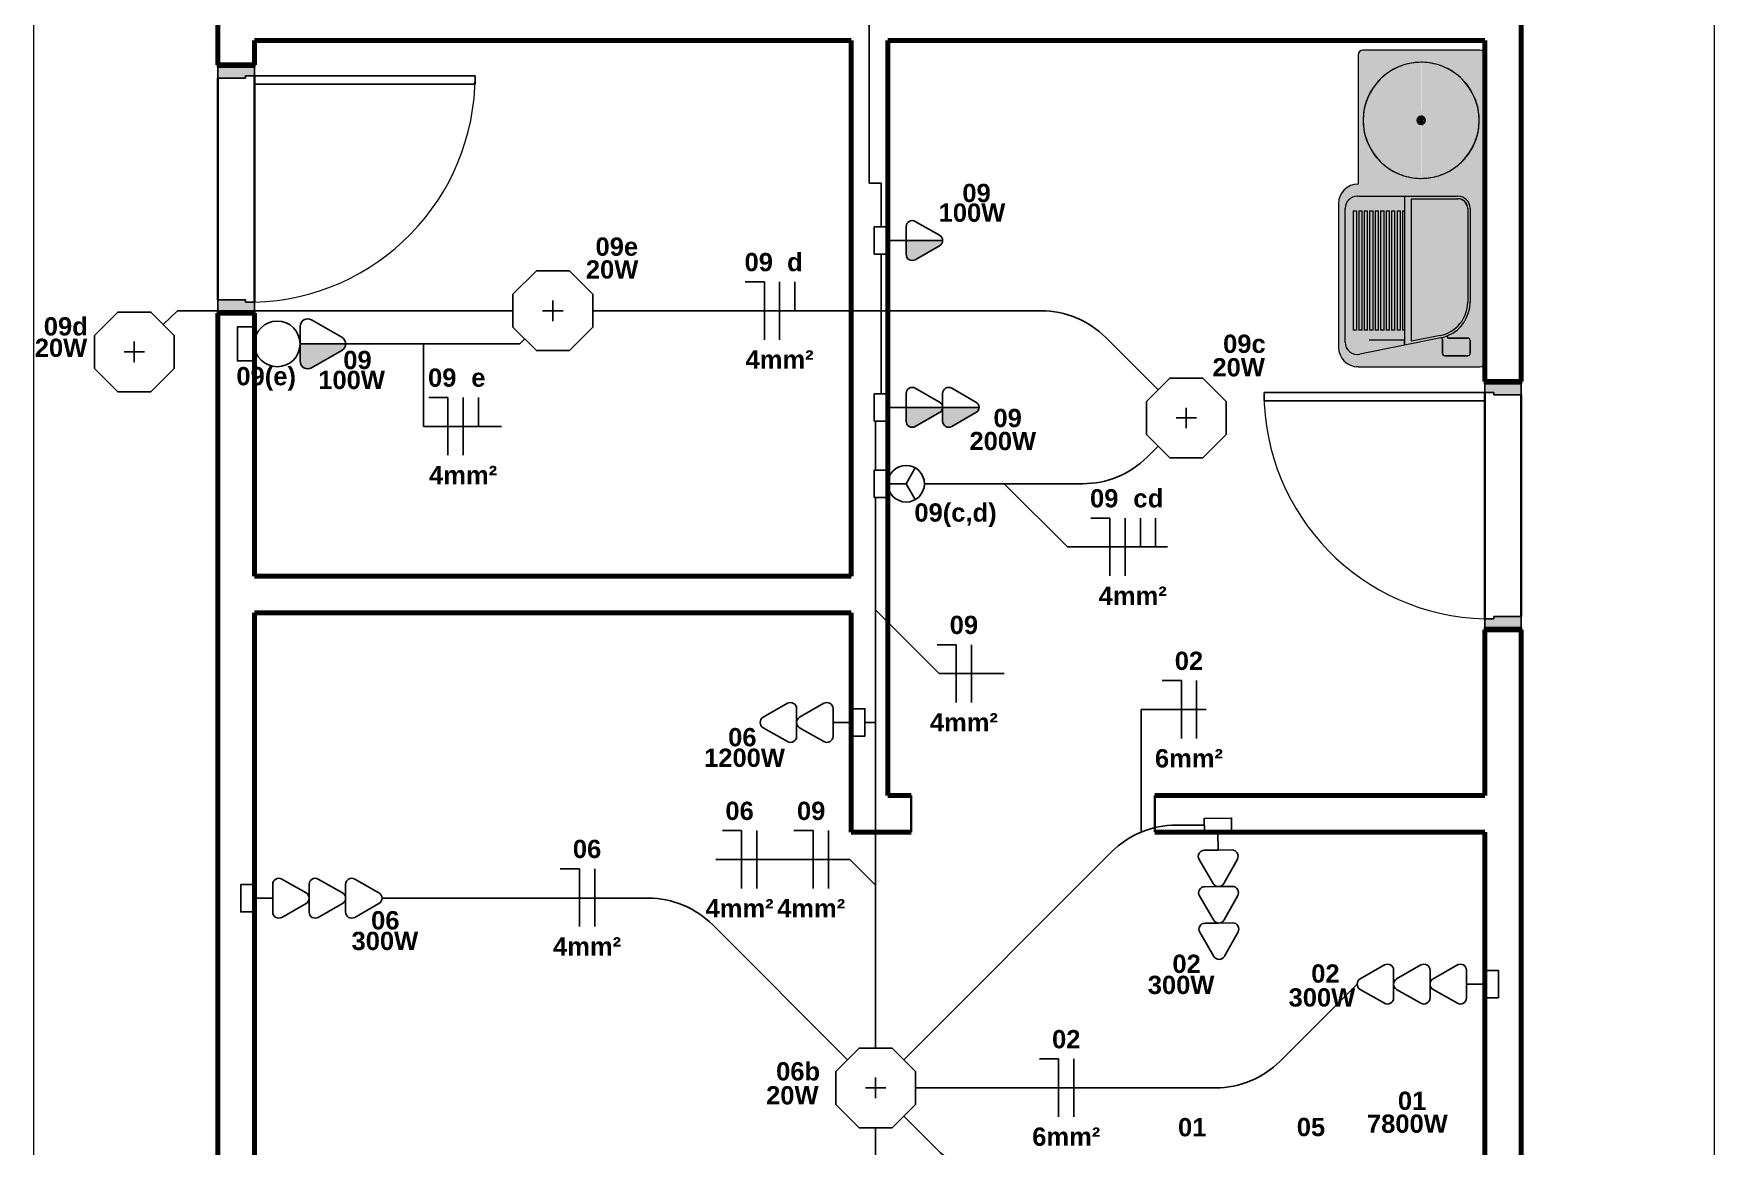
# Model space of a CAD drawing. Extents: x 1450 to 1868, y 82 to 351.
# Drawn here: x 1633.56 to 1639.08, y 121.75 to 125.41 of the extents above; entities that cross this region are included whole.
import ezdxf
from ezdxf.enums import TextEntityAlignment as Align

# ---------------------------------------------------------------- set-up
doc = ezdxf.new("R2010")
doc.units = 0
doc.header["$LTSCALE"] = 0.5
doc.linetypes.add('ELETRODUTO_TETO', pattern=[1000, 1000, 0])
doc.layers.get('0').update_dxf_attribs({"linetype": 'CONTINUOUS'})
for name, color, linetype, lineweight in [('A-DOOR', 31, 'CONTINUOUS', 25), ('A-DOOR-FRAM', 31, 'CONTINUOUS', 9), ('A-FLOR', 192, 'CONTINUOUS', 9), ('A-WALL', 113, 'CONTINUOUS', 30), ('P-SANR-FIXT', 6, 'CONTINUOUS', 9)]:
    doc.layers.add(name, color=color, linetype=linetype, lineweight=lineweight)
for name, color, linetype in [('ELETRODUTO', 7, 'CONTINUOUS'), ('ELETRODUTO_TETO', 2, 'CONTINUOUS'), ('FIACAO', 7, 'CONTINUOUS'), ('Iluminação', 7, 'CONTINUOUS'), ('INDICACAO_BIT_FIACAO', 7, 'CONTINUOUS'), ('INDICACAO_CIRCUITO', 2, 'CONTINUOUS'), ('INDICACAO_INTERRUPTOR_FIA', 2, 'CONTINUOUS'), ('INDICACAO_POTENCIA', 1, 'CONTINUOUS'), ('INTERRUPTORES', 1, 'CONTINUOUS'), ('LINHA_DE_CHAMADA', 7, 'CONTINUOUS'), ('LUMINÁRIAS', 3, 'CONTINUOUS'), ('TOMADAS ABNT', 10, 'CONTINUOUS')]:
    doc.layers.add(name, color=color, linetype=linetype)
doc.styles.add('Arial', font='arialbd.ttf', dxfattribs={"height": 100})

# ---------------------------------------------------------------- blocks, each defined once
blk = doc.blocks.new('*U1015', base_point=(-24446.4, 42398.39))
at = {"linetype": 'ByBlock'}
blk.add_lwpolyline([(-24446.4, 42398.39), (-24433.84, 42389.26, 0.19939), (-24411.46, 42383.91), (-24269.33, 42406.69)], format="xyb", dxfattribs=at)
blk = doc.blocks.new('*U998', base_point=(-24681.86, 42617.81))
at = {"linetype": 'ByBlock'}
blk.add_arc((-24689.29, 42616.76), 7.5, 8.0699, 8.0699, dxfattribs=at)
blk = doc.blocks.new('*U997', base_point=(-24609.29, 42630.96))
at = {"linetype": 'ByBlock'}
blk.add_lwpolyline([(-24609.29, 42630.96), (-24610.64, 42629.09), (-24667.09, 42620.15)], dxfattribs=at)
blk = doc.blocks.new('*U762', base_point=(-33475.09, 35665.19))
blk.add_hatch(color=256).paths.add_polyline_path([(-33461.38, 35663.02, 0.269143), (-33460.13, 35665.19), (-33475.09, 35665.19), (-33475.09, 35659.5, 0.575867), (-33471.35, 35657.33)])
for p, q in [((-33475.09, 35670.89), (-33475.09, 35665.19)), ((-33461.38, 35667.36), (-33471.35, 35673.06)), ((-33475.09, 35665.19), (-33475.09, 35659.5)), ((-33475.09, 35665.19), (-33460.13, 35665.19)), ((-33471.35, 35657.33), (-33461.38, 35663.02))]:
    blk.add_line(p, q)
for centre, start, end in [((-33472.59, 35670.89), 60.2551, 180), ((-33462.63, 35665.19), 299.7449, 60.2551), ((-33472.59, 35659.5), 180, 299.7449)]:
    blk.add_arc(centre, 2.5, start, end)
blk = doc.blocks.new('*U761', base_point=(-33475.09, 35665.19))
blk.add_lwpolyline([(-33475.09, 35670.8), (-33475.09, 35659.59), (-33480.69, 35659.59), (-33480.69, 35670.8)], close=True)
blk.add_circle((-33467.59, 35665.19), 7.5)
blk = doc.blocks.new('*U651', base_point=(-16726.76, 42526.41))
at = {"linetype": 'ByBlock'}
blk.add_lwpolyline([(-16726.76, 42526.41), (-16726.76, 42540.71), (-16730.68, 42540.71), (-16730.68, 42657.55)], dxfattribs=at)
blk = doc.blocks.new('*U650', base_point=(-16726.76, 42471.63))
at = {"linetype": 'ByBlock'}
blk.add_lwpolyline([(-16726.76, 42471.63), (-16726.76, 42471.63), (-16726.76, 42517.45)], dxfattribs=at)
blk = doc.blocks.new('*U649', base_point=(-16847.61, 42498.86))
at = {"linetype": 'ByBlock'}
blk.add_lwpolyline([(-16847.61, 42498.86), (-16957.79, 42498.86), (-16962.48, 42494.39)], dxfattribs=at)
blk = doc.blocks.new('*U648', base_point=(-16843.77, 42489.61))
at = {"linetype": 'ByBlock'}
blk.add_lwpolyline([(-16843.77, 42489.61), (-16845.41, 42487.97), (-16908.55, 42487.97)], dxfattribs=at)
blk = doc.blocks.new('*U647', base_point=(-16635.78, 42472.92))
at = {"linetype": 'ByBlock'}
blk.add_lwpolyline([(-16635.78, 42472.92), (-16652.94, 42490.08, 0.198912), (-16674.15, 42498.86), (-16821.43, 42498.86)], format="xyb", dxfattribs=at)
blk = doc.blocks.new('*U646', base_point=(-16728.54, 42446.53))
at = {"linetype": 'ByBlock'}
blk.add_lwpolyline([(-16728.54, 42446.53), (-16728.54, 42462.66)], dxfattribs=at)
blk = doc.blocks.new('*U645', base_point=(-16712.52, 42442.05))
at = {"linetype": 'ByBlock'}
blk.add_lwpolyline([(-16712.52, 42442.05), (-16660.57, 42442.05, 0.198912), (-16639.35, 42450.84), (-16635.78, 42454.41)], format="xyb", dxfattribs=at)
blk = doc.blocks.new('*U644', base_point=(-16732.04, 42363.67))
at = {"linetype": 'ByBlock'}
blk.add_lwpolyline([(-16732.04, 42363.67), (-16728.54, 42363.67), (-16728.54, 42437.57)], dxfattribs=at)
blk = doc.blocks.new('*U643', base_point=(-16728.54, 42256.76))
at = {"linetype": 'ByBlock'}
blk.add_lwpolyline([(-16728.54, 42256.76), (-16728.54, 42363.67), (-16732.04, 42363.67)], dxfattribs=at)
blk = doc.blocks.new('*U642', base_point=(-16719.28, 42252.93))
at = {"linetype": 'ByBlock'}
blk.add_lwpolyline([(-16719.28, 42252.93), (-16651.05, 42321.16, -0.198912), (-16629.83, 42329.95), (-16620.63, 42329.95)], format="xyb", dxfattribs=at)
blk = doc.blocks.new('*U641', base_point=(-16737.79, 42252.93))
at = {"linetype": 'ByBlock'}
blk.add_lwpolyline([(-16737.79, 42252.93), (-16782.04, 42297.18, 0.198912), (-16803.26, 42305.96), (-16890.61, 42305.96)], format="xyb", dxfattribs=at)
blk = doc.blocks.new('*U640', base_point=(-16715.45, 42243.67))
at = {"linetype": 'ByBlock'}
blk.add_lwpolyline([(-16715.45, 42243.67), (-16616.94, 42243.67, 0.198912), (-16595.73, 42252.46), (-16570.43, 42277.75), (-16570.43, 42277.75)], format="xyb", dxfattribs=at)
blk = doc.blocks.new('*U639', base_point=(-16728.54, 42088.76))
at = {"linetype": 'ByBlock'}
blk.add_lwpolyline([(-16728.54, 42088.76), (-16728.54, 42230.58)], dxfattribs=at)
blk = doc.blocks.new('*U627', base_point=(-17239.31, 42181.04))
at = {"layer": 'LUMINÁRIAS'}
blk.add_lwpolyline([(-17252.4, 42186.46), (-17252.4, 42175.62), (-17244.73, 42167.95), (-17233.89, 42167.95), (-17226.22, 42175.62), (-17226.22, 42186.46), (-17233.89, 42194.13), (-17244.73, 42194.13)], close=True, dxfattribs=at)
for points in [[(-17239.31, 42184.4), (-17239.31, 42177.68)], [(-17242.68, 42181.04), (-17235.95, 42181.04)]]:
    blk.add_lwpolyline(points, dxfattribs=at)
blk = doc.blocks.new('*U626', base_point=(-17116.86, 42193.09))
at = {"layer": 'LUMINÁRIAS'}
blk.add_lwpolyline([(-17129.95, 42198.52), (-17129.95, 42187.67), (-17122.28, 42180.01), (-17111.44, 42180.01), (-17103.77, 42187.67), (-17103.77, 42198.52), (-17111.44, 42206.18), (-17122.28, 42206.18)], close=True, dxfattribs=at)
for points in [[(-17120.22, 42193.09), (-17113.5, 42193.09)], [(-17116.86, 42196.46), (-17116.86, 42189.73)]]:
    blk.add_lwpolyline(points, dxfattribs=at)
blk = doc.blocks.new('*U625', base_point=(-17015.34, 42065.57))
at = {"layer": 'LUMINÁRIAS'}
blk.add_lwpolyline([(-17028.43, 42070.99), (-17028.43, 42060.14), (-17020.77, 42052.48), (-17009.92, 42052.48), (-17002.26, 42060.14), (-17002.26, 42070.99), (-17009.92, 42078.66), (-17020.77, 42078.66)], close=True, dxfattribs=at)
for points in [[(-17015.34, 42068.93), (-17015.34, 42062.2)], [(-17018.71, 42065.57), (-17011.98, 42065.57)]]:
    blk.add_lwpolyline(points, dxfattribs=at)
blk = doc.blocks.new('*U624', base_point=(-17070.54, 41872.05))
at = {"layer": 'LUMINÁRIAS'}
blk.add_lwpolyline([(-17083.63, 41877.47), (-17083.63, 41866.63), (-17075.97, 41858.96), (-17065.12, 41858.96), (-17057.45, 41866.63), (-17057.45, 41877.47), (-17065.12, 41885.14), (-17075.97, 41885.14)], close=True, dxfattribs=at)
for points in [[(-17070.54, 41875.42), (-17070.54, 41868.69)], [(-17073.91, 41872.05), (-17067.18, 41872.05)]]:
    blk.add_lwpolyline(points, dxfattribs=at)
blk = doc.blocks.new('*U234', base_point=(-35447.33, 24923.61))
for p, q in [((-35449.5, 24974.73), (-35455.19, 24964.77)), ((-35439.46, 24964.77), (-35445.16, 24974.73)), ((-35453.02, 24961.03), (-35447.33, 24961.03)), ((-35447.33, 24961.03), (-35441.63, 24961.03)), ((-35449.5, 24959.77), (-35455.19, 24949.81)), ((-35439.46, 24949.81), (-35445.16, 24959.77)), ((-35449.5, 24944.81), (-35455.19, 24934.85)), ((-35453.02, 24946.07), (-35447.33, 24946.07)), ((-35447.33, 24946.07), (-35441.63, 24946.07)), ((-35439.46, 24934.85), (-35445.16, 24944.81)), ((-35453.02, 24931.11), (-35447.33, 24931.11)), ((-35447.33, 24923.61), (-35447.33, 24931.11)), ((-35447.33, 24931.11), (-35441.63, 24931.11))]:
    blk.add_line(p, q)
blk.add_lwpolyline([(-35452.93, 24923.61), (-35441.72, 24923.61), (-35441.72, 24918.01), (-35452.93, 24918.01)], close=True)
for centre, start, end in [((-35447.33, 24973.49), 29.74488, 150.25512), ((-35453.02, 24963.53), 150.25512, 270), ((-35447.33, 24958.53), 29.74488, 150.25512), ((-35441.63, 24963.53), 270, 29.74488), ((-35453.02, 24948.57), 150.25512, 270), ((-35441.63, 24948.57), 270, 29.74488), ((-35447.33, 24943.57), 29.74488, 150.25512), ((-35453.02, 24933.61), 150.25512, 270), ((-35441.63, 24933.61), 270, 29.74488)]:
    blk.add_arc(centre, 2.5, start, end)
blk = doc.blocks.new('*U240', base_point=(-35553.45, 25641.71))
blk.add_hatch(color=256).paths.add_polyline_path([(-35551.27, 25662.92, 0.269143), (-35553.45, 25664.17), (-35553.45, 25649.21), (-35547.75, 25649.21, 0.575867), (-35545.58, 25652.95)])
for p, q in [((-35553.45, 25649.21), (-35553.45, 25664.17)), ((-35555.62, 25662.92), (-35561.31, 25652.95)), ((-35545.58, 25652.95), (-35551.27, 25662.92)), ((-35559.14, 25649.21), (-35553.45, 25649.21)), ((-35553.45, 25641.71), (-35553.45, 25649.21)), ((-35553.45, 25649.21), (-35547.75, 25649.21))]:
    blk.add_line(p, q)
blk.add_lwpolyline([(-35559.05, 25641.71), (-35547.84, 25641.71), (-35547.84, 25636.11), (-35559.05, 25636.11)], close=True)
for centre, start, end in [((-35553.45, 25661.67), 29.74488, 150.25512), ((-35559.14, 25651.71), 150.25512, 270), ((-35547.75, 25651.71), 270, 29.74488)]:
    blk.add_arc(centre, 2.5, start, end)
blk = doc.blocks.new('*U239', base_point=(-35551.25, 25594.13))
for points in [[(-35549.08, 25630.29, 0.269143), (-35551.25, 25631.55), (-35551.25, 25616.59), (-35545.56, 25616.59, 0.575867), (-35543.39, 25620.33)], [(-35549.08, 25615.33, 0.269143), (-35551.25, 25616.59), (-35551.25, 25601.63), (-35545.56, 25601.63, 0.575867), (-35543.39, 25605.37)]]:
    blk.add_hatch(color=256).paths.add_polyline_path(points)
for p, q in [((-35553.42, 25630.29), (-35559.11, 25620.33)), ((-35551.25, 25616.59), (-35551.25, 25631.55)), ((-35543.39, 25620.33), (-35549.08, 25630.29)), ((-35556.94, 25616.59), (-35551.25, 25616.59)), ((-35551.25, 25601.63), (-35551.25, 25616.59)), ((-35551.25, 25616.59), (-35545.56, 25616.59)), ((-35553.42, 25615.33), (-35559.11, 25605.37)), ((-35543.39, 25605.37), (-35549.08, 25615.33)), ((-35556.94, 25601.63), (-35551.25, 25601.63)), ((-35551.25, 25594.13), (-35551.25, 25601.63)), ((-35551.25, 25601.63), (-35545.56, 25601.63))]:
    blk.add_line(p, q)
blk.add_lwpolyline([(-35556.85, 25594.13), (-35545.65, 25594.13), (-35545.65, 25588.53), (-35556.85, 25588.53)], close=True)
for centre, start, end in [((-35551.25, 25629.05), 29.74488, 150.25512), ((-35556.94, 25619.09), 150.25512, 270), ((-35551.25, 25614.09), 29.74488, 150.25512), ((-35545.56, 25619.09), 270, 29.74488), ((-35556.94, 25604.13), 150.25512, 270), ((-35545.56, 25604.13), 270, 29.74488)]:
    blk.add_arc(centre, 2.5, start, end)
blk = doc.blocks.new('*U238', base_point=(-35424.1, 25698.26))
for p in [(-35430.59, 25709.51), (-35417.6, 25709.51), (-35424.1, 25698.26)]:
    blk.add_line(p, (-35424.1, 25705.76))
blk.add_lwpolyline([(-35429.7, 25698.26), (-35418.49, 25698.26), (-35418.49, 25692.66), (-35429.7, 25692.66)], close=True)
blk.add_circle((-35424.1, 25705.76), 7.5)
blk = doc.blocks.new('*U237', base_point=(-35404.69, 25412.55))
for p, q in [((-35406.86, 25463.67), (-35412.55, 25453.71)), ((-35396.83, 25453.71), (-35402.52, 25463.67)), ((-35406.86, 25448.71), (-35412.55, 25438.75)), ((-35410.38, 25449.97), (-35404.69, 25449.97)), ((-35404.69, 25449.97), (-35399, 25449.97)), ((-35396.83, 25438.75), (-35402.52, 25448.71)), ((-35406.86, 25433.75), (-35412.55, 25423.79)), ((-35410.38, 25435.01), (-35404.69, 25435.01)), ((-35404.69, 25435.01), (-35399, 25435.01)), ((-35396.83, 25423.79), (-35402.52, 25433.75)), ((-35410.38, 25420.05), (-35404.69, 25420.05)), ((-35404.69, 25412.55), (-35404.69, 25420.05)), ((-35404.69, 25420.05), (-35399, 25420.05))]:
    blk.add_line(p, q)
blk.add_lwpolyline([(-35410.29, 25412.55), (-35399.09, 25412.55), (-35399.09, 25406.95), (-35410.29, 25406.95)], close=True)
for centre, start, end in [((-35404.69, 25462.43), 29.74488, 150.25512), ((-35410.38, 25452.47), 150.25512, 270), ((-35399, 25452.47), 270, 29.74488), ((-35404.69, 25447.47), 29.74488, 150.25512), ((-35410.38, 25437.51), 150.25512, 270), ((-35399, 25437.51), 270, 29.74488), ((-35404.69, 25432.51), 29.74488, 150.25512), ((-35410.38, 25422.55), 150.25512, 270), ((-35399, 25422.55), 270, 29.74488)]:
    blk.add_arc(centre, 2.5, start, end)
blk = doc.blocks.new('*U236', base_point=(-35512.14, 25513.91))
for p, q in [((-35514.31, 25550.07), (-35520, 25540.11)), ((-35504.28, 25540.11), (-35509.97, 25550.07)), ((-35514.31, 25535.11), (-35520, 25525.15)), ((-35517.83, 25536.37), (-35512.14, 25536.37)), ((-35512.14, 25536.37), (-35506.45, 25536.37)), ((-35504.28, 25525.15), (-35509.97, 25535.11)), ((-35517.83, 25521.41), (-35512.14, 25521.41)), ((-35512.14, 25513.91), (-35512.14, 25521.41)), ((-35512.14, 25521.41), (-35506.45, 25521.41))]:
    blk.add_line(p, q)
blk.add_lwpolyline([(-35517.74, 25513.91), (-35506.54, 25513.91), (-35506.54, 25508.31), (-35517.74, 25508.31)], close=True)
for centre, start, end in [((-35512.14, 25548.83), 29.74488, 150.25512), ((-35517.83, 25538.87), 150.25512, 270), ((-35506.45, 25538.87), 270, 29.74488), ((-35512.14, 25533.87), 29.74488, 150.25512), ((-35517.83, 25523.91), 150.25512, 270), ((-35506.45, 25523.91), 270, 29.74488)]:
    blk.add_arc(centre, 2.5, start, end)
blk = doc.blocks.new('*U235', base_point=(-35975.47, 25048.96))
for p, q in [((-35977.64, 25100.08), (-35983.33, 25090.12)), ((-35967.61, 25090.12), (-35973.3, 25100.08)), ((-35977.64, 25085.12), (-35983.33, 25075.16)), ((-35981.16, 25086.38), (-35975.47, 25086.38)), ((-35975.47, 25086.38), (-35969.78, 25086.38)), ((-35967.61, 25075.16), (-35973.3, 25085.12)), ((-35981.16, 25071.42), (-35975.47, 25071.42)), ((-35975.47, 25071.42), (-35969.78, 25071.42)), ((-35977.64, 25070.16), (-35983.33, 25060.2)), ((-35967.61, 25060.2), (-35973.3, 25070.16)), ((-35981.16, 25056.46), (-35975.47, 25056.46)), ((-35975.47, 25048.96), (-35975.47, 25056.46)), ((-35975.47, 25056.46), (-35969.78, 25056.46))]:
    blk.add_line(p, q)
blk.add_lwpolyline([(-35981.07, 25048.96), (-35969.87, 25048.96), (-35969.87, 25043.35), (-35981.07, 25043.35)], close=True)
for centre, start, end in [((-35975.47, 25098.84), 29.74488, 150.25512), ((-35981.16, 25088.88), 150.25512, 270), ((-35975.47, 25083.88), 29.74488, 150.25512), ((-35969.78, 25088.88), 270, 29.74488), ((-35981.16, 25073.92), 150.25512, 270), ((-35975.47, 25068.92), 29.74488, 150.25512), ((-35969.78, 25073.92), 270, 29.74488), ((-35981.16, 25058.96), 150.25512, 270), ((-35969.78, 25058.96), 270, 29.74488)]:
    blk.add_arc(centre, 2.5, start, end)
blk = doc.blocks.new('FDE_BB02_BebedouroAcessível_ÁguaRefrigerada - BB02_BebedouroAcessível_ÁguaRefrigerada-3451336-Planta Baixa')
at = {"layer": 'P-SANR-FIXT'}
h = blk.add_hatch(color=256, dxfattribs=at)
h.paths.add_polyline_path([(922.3, -615.7), (925, -595), (925, -95), (924.3, -89.8), (922.3, -85), (919.1, -80.9), (915, -77.7), (910.2, -75.7), (905, -75), (-355, -75), (-360.2, -75.7), (-365, -77.7), (-370.1, -82.1), (-372.3, -85), (-374.4, -90.5), (-375, -95), (-375, -575), (-374.3, -580.2), (-371.8, -585.6), (-369.1, -589.1), (-365, -592.3), (-360.2, -594.3), (-355, -595), (175, -595), (177.8, -616), (187, -636.7), (198.4, -651.6), (215, -664.3), (234.3, -672.3), (255, -675), (845, -675), (865.7, -672.3), (885, -664.3), (901.6, -651.6), (914.3, -635), (921.4, -617.9)], flags=0)
h.paths.add_polyline_path([(873.9, -600.4), (871.7, -612.9), (866.4, -624.4), (858.4, -634.2), (848.2, -641.7), (836.5, -646.4), (823.9, -648), (275, -648), (260.7, -645.7), (250, -641.3), (239.6, -633.4), (231.7, -623), (226.7, -610.9), (225, -598), (225.2, -183.4), (226.9, -171.5), (231.7, -160), (239.9, -149.4), (251.4, -141.1), (262.1, -136.7), (275, -135), (663.7, -135.5), (693.9, -139.1), (726.7, -151), (755.9, -170.3), (779.8, -195.8), (798.5, -227.4), (800.2, -228.8), (802.2, -229.1), (804.6, -228.2), (805.9, -226.4), (806.8, -224.1), (807.2, -142.1), (808.1, -140), (811.1, -136.9), (811.8, -136.3), (814.2, -135.3), (816.8, -135), (872.8, -135.5), (875, -136.3), (877, -137.9), (878.6, -140), (879.6, -142.4), (880, -145.8), (879.6, -241.4), (878.2, -244.4), (877, -245.8), (874.7, -247.5), (872.5, -248.4), (867.3, -248.8), (809.6, -249), (807.5, -250.2), (806.3, -252.3), (806.3, -255.5), (872.9, -587.8), (873.8, -599.4)], flags=0)
h.paths.add_polyline_path([(145.5, -388.9), (127.9, -439.2), (99.5, -484.4), (61.8, -522.1), (16.6, -550.5), (-33.7, -568.1), (-86.7, -574.1), (-139.7, -568.1), (-190.1, -550.5), (-235.2, -522.1), (-273, -484.4), (-301.3, -439.2), (-319, -388.9), (-324.9, -335.9), (-319, -282.9), (-301.3, -232.5), (-273, -187.4), (-235.2, -149.6), (-190.1, -121.3), (-139.7, -103.6), (-86.7, -97.7), (-33.7, -103.6), (16.6, -121.3), (62.8, -150.7), (99.5, -187.4), (127.9, -232.5), (145.5, -282.9), (151.5, -335.9)], flags=0)
h = blk.add_hatch(color=256, dxfattribs=at)
h.paths.add_polyline_path([(151.5, -335.9), (145.5, -282.9), (127.9, -232.5), (98, -185.9), (61.8, -149.6), (16.6, -121.3), (-33.7, -103.6), (-87.7, -97.8), (-139.7, -103.6), (-190.1, -121.3), (-235.2, -149.6), (-273.2, -187.7), (-301.9, -234.1), (-319.2, -285.4), (-324.9, -335.9), (-103.9, -335.5), (-102.7, -329.8), (-100.4, -325.7), (-97.2, -322.4), (-93.5, -320.3), (-89.9, -319.1), (-85.1, -318.9), (-80.8, -319.9), (-76.8, -322), (-73.7, -324.9), (-71.2, -328.8), (-69.9, -333), (-69.4, -335.9), (151.4, -335.9)], flags=0)
h.paths.add_polyline_path([(-71.7, -335.9), (-72.9, -330.4), (-74.9, -326.8), (-76.7, -324.8), (-81.2, -322.1), (-83.8, -321.3), (-87.9, -321), (-92.4, -322.1), (-95.9, -324.2), (-98.5, -326.7), (-100.5, -330.2), (-101.4, -333.6), (-101.7, -335.9), (-96, -335.9), (-91.3, -327.9), (-81.9, -328.3), (-77.5, -335.9)], flags=0)
h = blk.add_hatch(color=256, dxfattribs=at)
h.paths.add_polyline_path([(836.3, -405), (806.3, -253.6), (805.8, -253.5), (800.8, -235.8), (795.5, -223.1), (779.8, -195.8), (754.2, -169.2), (725.4, -150.6), (693.2, -139), (656.1, -135), (271.8, -135.4), (261.5, -136.9), (249, -142.5), (239.6, -149.6), (231.5, -160.6), (226.6, -173.1), (225, -188.2), (225, -405), (782.6, -405)], flags=0)
h.paths.add_polyline_path([(820, -375), (235, -375), (235, -185), (237, -173), (240.4, -165), (247.7, -155.9), (256.7, -149.6), (265.6, -146.2), (275.9, -145), (663.6, -145.5), (693, -149.4), (721.1, -159.4), (748, -176.7), (770.2, -199.7), (786.7, -227.1), (797.4, -261.8), (816.6, -357.7)], flags=0)
h.paths.add_polyline_path([(806.6, -225.3), (806.3, -225.3), (806.5, -225.5)], flags=0)
for points in [[(879.6, -241.4), (880, -238.8), (879.6, -142.4), (878.6, -140), (877, -137.9), (873.6, -135.8), (872.5, -135.3), (866.5, -135), (814.2, -135.3), (811.1, -136.9), (809.7, -137.9), (808.1, -140), (807.1, -142.4), (806.8, -145), (806.5, -225.5), (805.4, -227.5), (803.2, -228.9), (800.9, -229), (798.7, -228), (797.2, -226.1), (803.5, -244.7), (806.1, -253.5), (807, -250.8), (808.6, -249.4), (811, -248.8), (872.5, -248.4), (875, -247.4), (878.2, -244.4), (878.6, -243.8), (879.5, -241.6)], [(820, -375), (795.1, -253.3), (786.7, -227.1), (770.2, -199.7), (746.2, -175.6), (721.1, -159.4), (691, -148.6), (654.5, -145), (273.4, -145.3), (264.5, -146.7), (253.9, -151.6), (245.7, -158.6), (240.2, -166.2), (236.1, -177.3), (235, -189.8), (235, -375), (816.8, -375)], [(-77.5, -335.9), (-82.1, -327.9), (-91.3, -327.9), (-95.9, -336), (-91, -343.9), (-82.1, -343.9), (-77.8, -336.5)], [(775, -412.7), (774.9, -405), (285, -405), (285, -412.7), (774.8, -412.7)], [(775, -435.1), (775, -420.9), (285, -421.4), (285, -435.1), (774.8, -435.1)], [(775, -457.6), (775, -443.4), (285, -443.9), (285, -457.6), (774.8, -457.6)], [(775, -480), (775, -465.9), (285, -466.3), (285, -480), (774.8, -480)], [(775, -502.5), (775, -488.3), (285, -488.8), (285, -502.5), (774.8, -502.5)], [(775, -525), (775, -510.8), (285, -511.2), (285, -525), (774.8, -525)], [(775, -547.4), (775, -533.3), (285, -533.7), (285, -547.4), (774.8, -547.4)], [(775, -569.9), (775, -555.7), (285, -556.2), (285, -569.9), (774.8, -569.9)], [(775, -592.4), (775, -578.2), (285, -578.6), (285, -592.4), (774.8, -592.4)], [(775, -614.8), (775, -600.7), (285, -601.1), (285, -614.8), (774.8, -614.8)]]:
    blk.add_hatch(color=256, dxfattribs=at).paths.add_polyline_path(points, flags=0)
h = blk.add_hatch(color=256, dxfattribs=at)
h.paths.add_polyline_path([(145.5, -388.9), (151.4, -335.9), (-69.6, -336.2), (-70.8, -342), (-73, -346.1), (-75.5, -348.8), (-79.9, -351.5), (-83.6, -352.7), (-88.3, -352.9), (-92.6, -351.9), (-96.7, -349.7), (-100.2, -346.3), (-102.2, -343), (-103.5, -338.8), (-104, -335.9), (-324.9, -336.1), (-319, -388.9), (-301.3, -439.2), (-271.5, -485.9), (-235.2, -522.1), (-190.1, -550.5), (-139.7, -568.1), (-84.3, -573.8), (-33.7, -568.1), (16.6, -550.5), (61.8, -522.1), (99.7, -484.1), (128.5, -437.6), (141.1, -401.5)], flags=0)
h.paths.add_polyline_path([(-72.2, -339.8), (-71.7, -335.9), (-77.5, -335.9), (-82.1, -343.9), (-91.6, -343.5), (-96, -335.9), (-101.7, -336.2), (-100.5, -341.4), (-98.4, -345.1), (-96.7, -347), (-92.3, -349.7), (-89.6, -350.5), (-85.5, -350.7), (-81.1, -349.6), (-77.6, -347.7), (-75, -345), (-73, -341.5), (-72.3, -339.9)], flags=0)
h = blk.add_hatch(color=256, dxfattribs=at)
h.paths.add_polyline_path([(-70.1, -340.3), (-69.8, -334.1), (-70.9, -329.7), (-72, -327), (-75.1, -323.3), (-80, -320.2), (-83.6, -319.1), (-88.2, -318.9), (-91.9, -319.6), (-95.9, -321.5), (-99.9, -325.1), (-102.2, -328.7), (-103.6, -333.2), (-103.7, -337.7), (-102.6, -342.1), (-100.4, -346), (-98.4, -348.4), (-93.4, -351.6), (-89.8, -352.7), (-85.3, -352.9), (-81.5, -352.2), (-77.5, -350.3), (-73.5, -346.7), (-71.2, -343.1), (-70.2, -340.6)], flags=0)
h.paths.add_polyline_path([(-72.2, -339.8), (-75, -345), (-77.6, -347.7), (-81.1, -349.6), (-83.8, -350.5), (-88, -350.7), (-92.3, -349.7), (-95.5, -347.9), (-98.4, -345.1), (-100.5, -341.4), (-101.4, -338.1), (-101.6, -334.8), (-100.5, -330.2), (-98.5, -326.7), (-95.9, -324.2), (-92.4, -322.1), (-89.7, -321.3), (-85.1, -321.1), (-81.2, -322.1), (-78, -323.8), (-74.9, -326.8), (-72.9, -330.4), (-72, -333.7), (-71.9, -337), (-72.1, -338.6)], flags=0)
h = blk.add_hatch(color=256, dxfattribs=at)
h.paths.add_polyline_path([(873.9, -600.4), (872.7, -586.7), (865.2, -549.5), (815, -549.5), (815, -405), (775, -405), (774.6, -412.7), (285, -412.7), (284.9, -405), (225, -405), (225, -598), (226.7, -610.9), (231.7, -623), (240.4, -633.9), (252, -642.1), (262.1, -646.3), (278.4, -648), (823.9, -648), (836.5, -646.4), (848.2, -641.7), (858.4, -634.2), (866.4, -624.4), (871.7, -612.9), (872.6, -607.8)], flags=0)
h.paths.add_polyline_path([(775, -614.8), (285, -614.8), (285.4, -600.7), (775, -601.1), (775, -613.7)], flags=0)
h.paths.add_polyline_path([(775, -592.4), (285, -592.4), (285.4, -578.2), (775, -578.6), (775, -591.2)], flags=0)
h.paths.add_polyline_path([(775, -569.9), (285, -569.9), (285.4, -555.7), (775, -556.2), (775, -568.7)], flags=0)
h.paths.add_polyline_path([(775, -547.4), (285, -547.4), (285.4, -533.3), (775, -533.7), (775, -546.3)], flags=0)
h.paths.add_polyline_path([(775, -525), (285, -525), (285.4, -510.8), (775, -511.2), (775, -523.8)], flags=0)
h.paths.add_polyline_path([(775, -502.5), (285, -502.5), (285.4, -488.3), (775, -488.8), (775, -501.3)], flags=0)
h.paths.add_polyline_path([(775, -480), (285, -480), (285.4, -465.9), (775, -466.3), (775, -478.9)], flags=0)
h.paths.add_polyline_path([(775, -457.6), (285, -457.6), (285.4, -443.4), (775, -443.9), (775, -456.4)], flags=0)
h.paths.add_polyline_path([(775, -435.1), (285, -435.1), (285.4, -420.9), (775, -421.4), (775, -433.9)], flags=0)
h = blk.add_hatch(color=256, dxfattribs=at)
h.paths.add_polyline_path([(925, -602.2), (924.9, -596.1), (924.4, -602.2)], flags=0)
h.paths.add_polyline_path([(865.2, -549.5), (836.3, -405), (815, -405), (815, -549.5), (830.8, -549.5)], flags=0)
for p, q in [((-375, -95), (-375, -575)), ((275, -135), (659.2, -135)), ((870, -135), (816.8, -135)), ((816.8, -135), (870, -135)), ((925, -595), (925, -95)), ((225, -598), (225, -185)), ((235, -375), (235, -185)), ((275, -145), (659.2, -145)), ((806.8, -145), (806.8, -224.1)), ((806.8, -224.1), (806.8, -145)), ((880, -238.8), (880, -145)), ((880, -145), (880, -238.8)), ((796.5, -257.5), (820, -375)), ((806.3, -255.5), (872.9, -587.8)), ((811, -248.8), (870, -248.8)), ((870, -248.8), (811, -248.8)), ((225, -405), (836.3, -405)), ((820, -375), (235, -375)), ((285, -412.7), (285, -405)), ((285, -412.7), (775, -412.7)), ((775, -405), (775, -412.7)), ((815, -549.5), (815, -405)), ((836.3, -405), (815, -405)), ((775, -420.9), (285, -420.9)), ((285, -435.1), (285, -421)), ((285, -435.1), (775, -435.1)), ((775, -443.4), (285, -443.4)), ((285, -457.6), (285, -443.4)), ((285, -457.6), (775, -457.6)), ((775, -465.8), (285, -465.8)), ((285, -480), (285, -465.9)), ((285, -480), (775, -480)), ((775, -421), (775, -435.1)), ((775, -443.4), (775, -457.6)), ((775, -465.9), (775, -480)), ((775, -488.3), (285, -488.3)), ((285, -502.5), (285, -488.4)), ((285, -502.5), (775, -502.5)), ((775, -510.8), (285, -510.8)), ((285, -525), (285, -510.8)), ((285, -525), (775, -525)), ((775, -533.2), (285, -533.2)), ((285, -547.4), (285, -533.3)), ((285, -547.4), (775, -547.4)), ((775, -488.4), (775, -502.5)), ((775, -510.8), (775, -525)), ((775, -533.3), (775, -547.4)), ((-355, -595), (175, -595)), ((775, -555.7), (285, -555.7)), ((285, -569.9), (285, -555.8)), ((285, -569.9), (775, -569.9)), ((775, -578.2), (285, -578.2)), ((285, -592.4), (285, -578.2)), ((285, -592.4), (775, -592.4)), ((775, -600.6), (285, -600.6)), ((285, -614.8), (285, -600.7)), ((285, -614.8), (775, -614.8)), ((775, -555.8), (775, -569.9)), ((775, -578.2), (775, -592.4)), ((775, -600.7), (775, -614.8)), ((924, -602.2), (925, -602.2)), ((925, -595), (925, -602.2)), ((255, -675), (845, -675)), ((823.9, -648), (275, -648))]:
    blk.add_line(p, q, dxfattribs=at)
at = {"layer": 'P-SANR-FIXT', "flags": 128}
for points in [[(151.5, -335.9), (151.3, -326.4), (150.7, -316.8), (149.8, -307.4), (148.4, -297.9), (146.7, -288.6), (144.7, -279.3), (142.2, -270.1), (139.4, -261), (136.2, -252), (132.7, -243.1), (128.8, -234.4), (124.6, -225.9), (120, -217.5), (115.1, -209.4), (109.9, -201.4), (104.3, -193.6), (98.5, -186.1), (92.4, -178.8), (85.9, -171.8), (79.2, -165), (72.3, -158.5), (65.1, -152.3), (57.6, -146.4), (49.9, -140.7), (42, -135.4), (33.9, -130.5), (25.6, -125.8), (17.1, -121.5), (8.4, -117.5), (-0.4, -113.9), (-9.3, -110.6), (-18.4, -107.7), (-27.6, -105.1), (-36.9, -102.9), (-46.2, -101.1), (-55.7, -99.7), (-65.1, -98.7), (-74.6, -98), (-84.1, -97.7), (-93.7, -97.8), (-103.2, -98.2), (-112.7, -99.1), (-122.1, -100.3), (-131.5, -101.9), (-140.8, -103.9), (-150.1, -106.3), (-159.2, -109), (-168.2, -112.1), (-177.1, -115.5), (-185.8, -119.3), (-194.4, -123.4), (-202.8, -127.9), (-211.1, -132.7), (-219.1, -137.8), (-226.9, -143.3), (-234.5, -149.1), (-241.8, -155.1), (-249, -161.5), (-255.8, -168.1), (-262.4, -175), (-268.7, -182.1), (-274.7, -189.5), (-280.4, -197.2), (-285.8, -205), (-290.8, -213.1), (-295.6, -221.3), (-300, -229.8), (-304.1, -238.4), (-307.8, -247.2), (-311.2, -256.1), (-314.2, -265.1), (-316.8, -274.3), (-319.1, -283.5), (-321, -292.9), (-322.5, -302.3), (-323.7, -311.7), (-324.5, -321.2), (-324.9, -330.7), (-324.9, -335.9)], [(-324.9, -335.9), (-324.7, -345.4), (-324.2, -354.9), (-323.2, -364.4), (-321.9, -373.8), (-320.2, -383.2), (-318.1, -392.5), (-315.7, -401.7), (-312.8, -410.8), (-309.7, -419.8), (-306.1, -428.6), (-302.2, -437.3), (-298, -445.9), (-293.4, -454.2), (-288.5, -462.4), (-283.3, -470.4), (-277.8, -478.1), (-271.9, -485.7), (-265.8, -493), (-259.4, -500), (-252.7, -506.8), (-245.7, -513.3), (-238.5, -519.5), (-231, -525.4), (-223.3, -531), (-215.4, -536.3), (-207.3, -541.3), (-199, -546), (-190.5, -550.3), (-181.8, -554.3), (-173, -557.9), (-164.1, -561.2), (-155, -564.1), (-145.8, -566.6), (-136.6, -568.8), (-127.2, -570.6), (-117.8, -572.1), (-108.3, -573.1), (-98.8, -573.8), (-89.3, -574.1), (-79.8, -574), (-70.2, -573.5), (-60.8, -572.7), (-51.3, -571.4), (-41.9, -569.8), (-32.6, -567.9), (-23.4, -565.5), (-14.2, -562.8), (-5.2, -559.7), (3.7, -556.3), (12.4, -552.5), (21, -548.3), (29.4, -543.9), (37.6, -539.1), (45.7, -533.9), (53.5, -528.5), (61.1, -522.7), (68.4, -516.7), (75.5, -510.3), (82.4, -503.7), (88.9, -496.8), (95.2, -489.6), (101.2, -482.2), (106.9, -474.6), (112.3, -466.7), (117.4, -458.7), (122.1, -450.4), (126.6, -442), (130.6, -433.4), (134.4, -424.6), (137.7, -415.7), (140.7, -406.6), (143.4, -397.5), (145.7, -388.2), (147.6, -378.9), (149.1, -369.5), (150.3, -360), (151, -350.5), (151.4, -341), (151.5, -335.9)]]:
    blk.add_lwpolyline(points, dxfattribs=at)
at = {"layer": 'P-SANR-FIXT'}
for centre, radius, start, end in [((-355, -95), 20, 90, 180), ((-86.7, -335.9), 238.2, 0, 180), ((275, -185), 50, 90, 180), ((659.2, -285), 150, 23.13743, 90), ((816.8, -145), 10, 90, 180), ((816.8, -145), 10, 90, 180), ((870, -145), 10, 0, 90), ((870, -145), 10, 0, 90), ((905, -95), 20, 0, 90), ((275.9, -185.9), 40.9, 90, 180), ((275, -185), 40, 90, 180), ((659.2, -285), 140, 11.33016, 90), ((801.8, -224.1), 5, 203.13743, 0), ((801.8, -224.1), 4.99, 202.66033, 360), ((659.2, -285), 150, 11.62261, 23.13743), ((811, -253.8), 5, 90, 191.62261), ((811, -253.8), 5.04, 90, 199.84759), ((870, -238.8), 10, 270, 360), ((870, -238.8), 10, 270, 0), ((-86.7, -335.9), 238.2, 180, 0), ((-86.7, -335.9), 17.2, 360, 180), ((-86.7, -335.9), 17.2, 180, 360), ((-86.7, -335.9), 15, 0, 180), ((-86.7, -335.9), 15, 180, 0), ((-86.7, -335.9), 9.25, 0, 180), ((-86.7, -335.9), 9.25, 180, 360), ((-355, -575), 20, 180, 270), ((255, -595), 80, 180, 270), ((275, -598), 50, 180, 270), ((823.9, -598), 50, 270, 11.74534), ((845, -595), 80, 270, 360)]:
    blk.add_arc(centre, radius, start, end, dxfattribs=at)
blk = doc.blocks.new('Porta Simples de Abrir - 90x210cm - Aduela de Madeira-3450798-Planta Baixa')
at = {"layer": 'A-DOOR-FRAM', "lineweight": 25}
h = blk.add_hatch(color=256, dxfattribs=at)
h.paths.add_polyline_path([(-500, 75), (-500, -75), (-465, -75), (-465, -38), (-455, -38), (-455, 75)], flags=0)
h.paths.add_polyline_path([(455, 75), (455, -38), (465, -38), (465, -75), (500, -75), (500, 75), (482.9, 75)], flags=0)
at = {"layer": 'A-DOOR'}
for p, q in [((455, 75), (-455, 75)), ((-465, -75), (465, -75)), ((430, -75), (430, -981)), ((465, -75), (430, -75)), ((465, -981), (465, -75)), ((430, -981), (465, -981))]:
    blk.add_line(p, q, dxfattribs=at)
at = {"layer": 'A-DOOR', "lineweight": 9}
blk.add_arc((465, -50.9), 930.1, 181.48183, 270, dxfattribs=at)
at = {"layer": 'A-DOOR-FRAM'}
for p, q in [((-500, -75), (-500, 75)), ((500, 75), (500, -75))]:
    blk.add_line(p, q, dxfattribs=at)
at = {"layer": 'A-DOOR-FRAM', "lineweight": 25}
for p, q in [((-500, 75), (-455, 75)), ((-500, -75), (-500, 75)), ((-455, 75), (-455, -38)), ((455, 75), (500, 75)), ((455, -38), (455, 75)), ((500, 75), (500, -75)), ((-455, -38), (-465, -38)), ((-465, -38), (-465, -75)), ((465, -38), (455, -38)), ((465, -75), (465, -38)), ((-465, -75), (-500, -75)), ((500, -75), (465, -75))]:
    blk.add_line(p, q, dxfattribs=at)
blk = doc.blocks.new('Porta Simples de Abrir - 90x210cm - Aduela de Madeira-3450875-Planta Baixa')
at = {"layer": 'A-DOOR-FRAM', "lineweight": 25}
h = blk.add_hatch(color=256, dxfattribs=at)
h.paths.add_polyline_path([(-500, 75), (-500, -75), (-455, -75), (-455, 38), (-465, 38), (-465, 75), (-490.2, 75)], flags=0)
h.paths.add_polyline_path([(455, 38), (455, -75), (500, -75), (500, 75), (465, 75), (465, 38)], flags=0)
at = {"layer": 'A-DOOR'}
for p, q in [((430, 75), (430, 981)), ((430, 981), (465, 981)), ((465, 981), (465, 75)), ((465, 75), (-465, 75)), ((465, 75), (430, 75)), ((-455, -75), (455, -75))]:
    blk.add_line(p, q, dxfattribs=at)
at = {"layer": 'A-DOOR', "lineweight": 9}
blk.add_arc((465, 50.9), 930.1, 90, 178.51817, dxfattribs=at)
at = {"layer": 'A-DOOR-FRAM'}
for p, q in [((-500, 75), (-500, -75)), ((500, -75), (500, 75))]:
    blk.add_line(p, q, dxfattribs=at)
at = {"layer": 'A-DOOR-FRAM', "lineweight": 25}
for p, q in [((-465, 75), (-500, 75)), ((-500, 75), (-500, -75)), ((-465, 38), (-465, 75)), ((500, 75), (465, 75)), ((465, 75), (465, 38)), ((500, -75), (500, 75)), ((-455, 38), (-465, 38)), ((-455, -75), (-455, 38)), ((465, 38), (455, 38)), ((455, 38), (455, -75)), ((-500, -75), (-455, -75)), ((455, -75), (500, -75))]:
    blk.add_line(p, q, dxfattribs=at)
blk = doc.blocks.new('Casa da Praia')
at = {"layer": 'A-WALL', "lineweight": 70}
for p, q in [((-77.59, 489.88), (-143.04, 903.11)), ((-565.76, 836.16), (-516.58, 525.64)), ((-300.54, 567.96), (-106.96, 598.62)), ((-106.96, 598.62), (-89.44, 488)), ((-505.97, 535.42), (-312.39, 566.08)), ((-312.39, 566.08), (-284.86, 392.25)), ((-261.75, 323.02), (-300.54, 567.96)), ((-504.72, 527.52), (-505.97, 535.42)), ((-516.58, 525.64), (-504.72, 527.52)), ((-89.44, 488), (-77.59, 489.88)), ((-491.96, 446.93), (-503.81, 445.05)), ((-503.81, 445.05), (-438.61, 33.39)), ((-478.44, 361.59), (-491.96, 446.93)), ((-64.82, 409.29), (-76.68, 407.41)), ((0, 0), (-64.82, 409.29)), ((-76.68, 407.41), (-68.17, 353.68)), ((-284.86, 392.25), (-478.44, 361.59)), ((-476.57, 349.74), (-282.99, 380.4)), ((-282.99, 380.4), (-271.72, 309.29)), ((-68.17, 353.68), (-175.2, 336.73)), ((-426.76, 35.27), (-476.57, 349.74)), ((-173.33, 324.87), (-66.29, 341.83)), ((-66.29, 341.83), (-13.73, 9.97)), ((-254.22, 324.21), (-261.75, 323.02)), ((-271.72, 309.29), (-252.34, 312.36))]:
    blk.add_line(p, q, dxfattribs=at)
at = {"layer": 'A-WALL'}
for p, q in [((-516.45, 524.85), (-516.58, 525.64)), ((-504.72, 527.52), (-504.6, 526.73)), ((-504.5, 449.4), (-515.89, 521.3)), ((-504.16, 523.96), (-492.52, 450.48)), ((-89.32, 487.21), (-89.44, 488)), ((-77.59, 489.88), (-77.46, 489.09)), ((-77.24, 410.96), (-88.88, 484.45)), ((-76.9, 485.53), (-65.51, 413.63)), ((-492.08, 447.72), (-491.96, 446.93)), ((-503.81, 445.05), (-503.94, 445.84)), ((-64.95, 410.08), (-64.82, 409.29)), ((-76.68, 407.41), (-76.8, 408.2)), ((-175.2, 336.73), (-173.33, 324.87)), ((-254.22, 324.21), (-252.34, 312.36))]:
    blk.add_line(p, q, dxfattribs=at)
at = {"layer": 'A-WALL', "lineweight": 9}
blk.add_line((-271.89, 310.88), (-271.97, 310.87), dxfattribs=at)
blk = doc.blocks.new('*U1706', base_point=(608.67, 153.293))
for p, q in [((608.67, 153.483), (608.544, 153.483)), ((608.67, 153.103), (608.67, 153.483))]:
    blk.add_line(p, q)
blk = doc.blocks.new('*U1703', base_point=(576.818, 148.746))
blk.add_line((576.818, 148.556), (576.818, 148.936))
blk = doc.blocks.new('*U1746', base_point=(1640.0136, 121.947))
at = {"xscale": 0.5, "yscale": 0.5, "zscale": 0.5}
for name, p in [('*U1706', (1639.9886, 121.947)), ('*U1703', (1640.0386, 121.947))]:
    blk.add_blockref(name, p, dxfattribs=at)
blk = doc.blocks.new('*U1747', base_point=(1639.0721, 122.2626))
at = {"xscale": 0.5, "yscale": 0.5, "zscale": 0.5}
for name, p in [('*U1706', (1639.0471, 122.2626)), ('*U1703', (1639.0971, 122.2626))]:
    blk.add_blockref(name, p, dxfattribs=at)
blk = doc.blocks.new('*U1759', base_point=(1639.3877, 123.6165))
at = {"xscale": 0.5000000000000001, "yscale": 0.5000000000000001, "zscale": 0.5000000000000001}
for name, p in [('*U1706', (1639.3627, 123.6165)), ('*U1703', (1639.4127, 123.6165))]:
    blk.add_blockref(name, p, dxfattribs=at)
blk = doc.blocks.new('*U1708', base_point=(665.55, 144.199))
blk.add_line((665.55, 144.199), (665.55, 144.389))
blk = doc.blocks.new('*U1760', base_point=(1639.9101, 123.9308))
at = {"xscale": 0.5, "yscale": 0.5, "zscale": 0.5}
for name, p in [('*U1706', (1639.8351, 123.9308)), ('*U1703', (1639.8851, 123.9308)), ('*U1708', (1639.9351, 123.9308)), ('*U1708', (1639.9851, 123.9308))]:
    blk.add_blockref(name, p, dxfattribs=at)
blk = doc.blocks.new('*U1761', base_point=(1639.2952, 124.4989))
at = {"xscale": 0.5, "yscale": 0.5, "zscale": 0.5}
for name, p in [('*U1706', (1639.2452, 124.4989)), ('*U1703', (1639.2952, 124.4989)), ('*U1708', (1639.3452, 124.4989))]:
    blk.add_blockref(name, p, dxfattribs=at)
blk = doc.blocks.new('*U1762', base_point=(1638.0332, 124.39))
at = {"xscale": 0.4999999999999999, "yscale": 0.4999999999999999, "zscale": 0.4999999999999999}
for name, p in [('*U1706', (1637.9832, 124.39)), ('*U1703', (1638.0332, 124.39)), ('*U1708', (1638.0832, 124.39))]:
    blk.add_blockref(name, p, dxfattribs=at)
blk = doc.blocks.new('*U1770', base_point=(1639.8939, 122.4532))
at = {"xscale": 0.4999999999999999, "yscale": 0.4999999999999999, "zscale": 0.4999999999999999}
for name, p in [('*U1706', (1639.8689, 122.4532)), ('*U1703', (1639.9189, 122.4532))]:
    blk.add_blockref(name, p, dxfattribs=at)
blk = doc.blocks.new('*U1771', base_point=(1638.6684, 122.6968))
at = {"xscale": 0.5, "yscale": 0.5, "zscale": 0.5}
for name, p in [('*U1706', (1638.675, 122.6968)), ('*U1703', (1638.725, 122.6968))]:
    blk.add_blockref(name, p, dxfattribs=at)
blk = doc.blocks.new('*U1772', base_point=(1639.0584, 122.6968))
at = {"xscale": 0.5, "yscale": 0.5, "zscale": 0.5}
for name, p in [('*U1706', (1639.065, 122.6968)), ('*U1703', (1639.115, 122.6968))]:
    blk.add_blockref(name, p, dxfattribs=at)

msp = doc.modelspace()

# ---------------------------------------------------------------- linework, layer by layer
at = {"layer": 'A-FLOR'}
for p, q in [((1633.5566, 130.8719), (1633.5566, 118.5523)), ((1639.0756, 118.5523), (1639.0756, 130.7756))]:
    msp.add_line(p, q, dxfattribs=at)
at = {"layer": 'LINHA_DE_CHAMADA'}
for points in [[(1634.837, 124.39), (1634.837, 124.1194), (1635.0934, 124.1194)], [(1636.7439, 123.9308), (1636.9515, 123.7232), (1637.2798, 123.7232)], [(1636.3214, 123.5165), (1636.5305, 123.3074), (1636.7438, 123.3074)], [(1637.1937, 122.7905), (1637.1937, 123.1894), (1637.407, 123.1894)], [(1636.3214, 122.6124), (1636.2371, 122.6968), (1635.7971, 122.6968)]]:
    msp.add_lwpolyline(points, dxfattribs=at)

# ---------------------------------------------------------------- block references
at = {"layer": 'A-DOOR'}
for name, p, xscale, yscale, zscale, rotation in [('Porta Simples de Abrir - 90x210cm - Aduela de Madeira-3450798-Planta Baixa', (1634.2216, 124.8989), 0.000799975294081188, 0.000799975294081188, 0.000799975294081188, 89.99999999997735), ('Porta Simples de Abrir - 90x210cm - Aduela de Madeira-3450875-Planta Baixa', (1638.3815, 123.8589), 0.0007999752940811865, 0.0007999752940811865, 0.0007999752940811865, 89.99999999997708)]:
    msp.add_blockref(name, p, dxfattribs=dict(at, xscale=xscale, yscale=yscale, zscale=zscale, rotation=rotation))
at = {"layer": 'A-WALL', "xscale": 0.01000000108748102, "yscale": 0.01000000108748102, "zscale": 0.01000000108748102, "rotation": 350.9999999999926}
msp.add_blockref('Casa da Praia', (1638.4415, 119.3071), dxfattribs=at)
at = {"layer": 'ELETRODUTO', "linetype": 'ELETRODUTO_TETO', "xscale": 0.01000000108748102, "yscale": 0.01000000108748102, "zscale": 0.01000000108748102, "rotation": 350.9999999999926}
msp.add_blockref('*U998', (1634.4316, 124.39), dxfattribs=at)
at = {"layer": 'ELETRODUTO_TETO', "linetype": 'ELETRODUTO_TETO', "xscale": 0.01000000108748102, "yscale": 0.01000000108748102, "zscale": 0.01000000108748102}
for name, p in [('*U651', (1636.3392, 124.7744)), ('*U650', (1636.3392, 124.2266)), ('*U649', (1635.1307, 124.4989)), ('*U647', (1637.249, 124.2395)), ('*U648', (1635.1691, 124.4064)), ('*U646', (1636.3214, 123.9756)), ('*U645', (1636.4816, 123.9308)), ('*U644', (1636.2864, 123.147)), ('*U643', (1636.3214, 122.0779)), ('*U642', (1636.414, 122.0396)), ('*U641', (1636.2289, 122.0396)), ('*U640', (1636.4523, 121.947)), ('*U639', (1636.3214, 120.3979))]:
    msp.add_blockref(name, p, dxfattribs=at)
at = {"layer": 'ELETRODUTO_TETO', "linetype": 'ELETRODUTO_TETO', "xscale": 0.01000000108748102, "yscale": 0.01000000108748102, "zscale": 0.01000000108748102, "rotation": 350.9999999999926}
for name, p in [('*U997', (1635.1691, 124.4064)), ('*U1015', (1636.414, 121.8544))]:
    msp.add_blockref(name, p, dxfattribs=at)
at = {"layer": 'FIACAO'}
for name, p in [('*U1761', (1636.0062, 124.4989)), ('*U1760', (1637.1657, 123.7232)), ('*U1759', (1636.6113, 123.3074)), ('*U1770', (1637.3503, 123.1894)), ('*U1771', (1635.8747, 122.6968)), ('*U1772', (1636.1098, 122.6968))]:
    msp.add_blockref(name, p, dxfattribs=at)
for name, p, rotation in [('*U1762', (1634.967, 124.1194), 4.248940483712366e-05), ('*U1747', (1635.3739, 122.5717), 0.003772352615255062), ('*U1746', (1636.9474, 121.947), 0.002403464307206709)]:
    msp.add_blockref(name, p, dxfattribs=dict(at, rotation=rotation))
at = {"layer": 'Iluminação', "xscale": 0.01000000108748102, "yscale": 0.01000000108748102, "zscale": 0.01000000108748102}
for name, p in [('*U626', (1635.2616, 124.4989)), ('*U627', (1633.8873, 124.3639)), ('*U625', (1637.3416, 124.1469)), ('*U624', (1636.3214, 121.947))]:
    msp.add_blockref(name, p, dxfattribs=at)
at = {"layer": 'INTERRUPTORES', "xscale": 0.01000000108748102, "yscale": 0.01000000108748102, "zscale": 0.01000000108748102}
msp.add_blockref('*U761', (1634.2816, 124.39), dxfattribs=at)
at = {"layer": 'P-SANR-FIXT', "xscale": 0.0007999752940811873, "yscale": 0.0007999752940811873, "zscale": 0.0007999752940811873, "rotation": 269.9999999999769}
msp.add_blockref('FDE_BB02_BebedouroAcessível_ÁguaRefrigerada - BB02_BebedouroAcessível_ÁguaRefrigerada-3451336-Planta Baixa', (1638.3815, 125.0549), dxfattribs=at)
at = {"layer": 'TOMADAS ABNT'}
for name, p, xscale, yscale, zscale, rotation in [('*U240', (1636.3616, 124.7296), 0.00799975294080271, 0.00799975294080271, 0.00799975294080271, 269.9999999999679), ('*U239', (1636.3616, 124.1817), 0.007999752940802707, 0.007999752940802707, 0.007999752940802707, 270.0000000015079), ('*U238', (1636.3616, 123.9308), 0.007999752940802704, 0.007999752940802704, 0.007999752940802704, 270.0000000002925), ('*U236', (1636.2416, 123.147), 0.007999752940802692, 0.007999752940802692, 0.007999752940802692, 89.9999999995611), ('*U237', (1637.4456, 122.7878), 0.007999752940802705, 0.007999752940802705, 0.007999752940802705, 180.5311405656383), ('*U235', (1634.2816, 122.5699), 0.007999752940802697, 0.007999752940802697, 0.007999752940802697, 270.0000000000231), ('*U234', (1638.3215, 122.2878), 0.007999752940802692, 0.007999752940802692, 0.007999752940802692, 89.99999999984789)]:
    msp.add_blockref(name, p, dxfattribs=dict(at, xscale=xscale, yscale=yscale, zscale=zscale, rotation=rotation))
at = {"layer": 'TOMADAS ABNT', "xscale": 0.01000000108748102, "yscale": 0.01000000108748102, "zscale": 0.01000000108748102}
msp.add_blockref('*U762', (1634.4316, 124.39), dxfattribs=at)

# ---------------------------------------------------------------- texts
at = {"layer": 'INDICACAO_BIT_FIACAO', "style": 'Arial'}
for s, p in [('4mm²', (1636.0062, 124.3689)), ('4mm²', (1634.967, 123.9894)), ('4mm²', (1637.1657, 123.5932)), ('4mm²', (1636.6113, 123.1774)), ('6mm²', (1637.3503, 123.0594)), ('4mm²', (1635.8747, 122.5668)), ('4mm²', (1636.1098, 122.5668)), ('4mm²', (1635.3739, 122.4417)), ('6mm²', (1636.9474, 121.817))]:
    msp.add_text(s, height=0.06, dxfattribs=at).set_placement(p, align=Align.TOP_CENTER)
at = {"layer": 'INDICACAO_CIRCUITO', "style": 'Arial'}
for s, p in [('09', (1636.6063, 124.8557)), ('09e', (1635.4016, 124.6796)), ('09d', (1633.59, 124.4177)), ('09c', (1637.4624, 124.3605)), ('09', (1634.5735, 124.3073)), ('09(e)', (1634.2224, 124.2542)), ('09', (1636.7083, 124.1168)), ('09(c,d)', (1636.4487, 123.8065)), ('06', (1635.8372, 123.0687)), ('06', (1634.6648, 122.4674)), ('02', (1637.296, 122.3245)), ('02', (1637.7518, 122.2926)), ('06b', (1635.9947, 121.9714)), ('01', (1638.0364, 121.8748))]:
    msp.add_text(s, height=0.06, dxfattribs=at).set_placement(p)
for s, p in [('09', (1635.9376, 124.6289)), ('09', (1634.8984, 124.2494)), ('09', (1637.0721, 123.8532)), ('09', (1636.6113, 123.4374)), ('02', (1637.3503, 123.3194)), ('06', (1635.8747, 122.8268)), ('09', (1636.1098, 122.8268)), ('06', (1635.3739, 122.7017)), ('02', (1636.9474, 122.077)), ('01', (1637.361, 121.788)), ('05', (1637.751, 121.7887))]:
    msp.add_text(s, height=0.06, dxfattribs=at).set_placement(p, align=Align.CENTER)
at = {"layer": 'INDICACAO_INTERRUPTOR_FIA', "style": 'Arial'}
for s, p in [('d', (1636.0562, 124.6289)), ('e', (1635.017, 124.2494)), ('d', (1637.2407, 123.8532)), ('c', (1637.1907, 123.8532))]:
    msp.add_text(s, height=0.06, dxfattribs=at).set_placement(p, align=Align.CENTER)
at = {"layer": 'INDICACAO_POTENCIA', "style": 'Arial'}
for s, p in [('100W', (1636.5284, 124.7912)), ('20W', (1635.3699, 124.6046)), ('20W', (1633.5604, 124.3474)), ('20W', (1637.4274, 124.2834)), ('100W', (1634.4913, 124.2418)), ('200W', (1636.6296, 124.0412)), ('1200W', (1635.7582, 123.0012)), ('300W', (1634.6005, 122.3996)), ('300W', (1637.215, 122.2553)), ('300W', (1637.6774, 122.2141)), ('20W', (1635.9618, 121.8927)), ('7800W', (1637.9348, 121.7996))]:
    msp.add_text(s, height=0.06, dxfattribs=at).set_placement(p)

doc.saveas('drawing.dxf')
